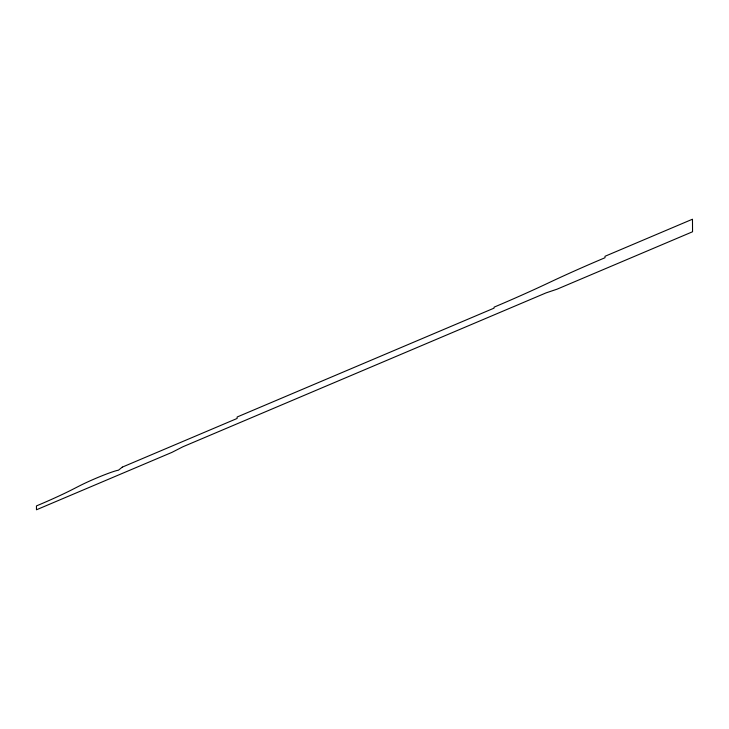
<?xml version="1.0" encoding="UTF-8"?>
<svg xmlns="http://www.w3.org/2000/svg" width="729" height="729" viewBox="0 0 729 729"><rect width="100%" height="100%" fill="white"/><g stroke="black" fill="none" stroke-linecap="round" stroke-linejoin="round"><path stroke-width="1.09" d="M122.317 467.116L118.453 470.205A25.415 1.905 -23.1 0 0 79.652 485.796L72.809 489.296A51.595 3.873 -23.1 0 1 41.562 503.748L36.45 505.917L36.477 509.781L171.989 452.354L182.924 446.759L546.094 292.867L557.029 289.194L692.55 231.767L692.468 219.219L604.997 256.289L605.006 257.738A117.533 8.812 -23.1 0 0 550.295 282.059A120.285 9.021 -23.1 0 1 494.071 307.164L494.08 308.13L237.116 417.015L237.125 418.464L122.317 467.116"/></g></svg>
